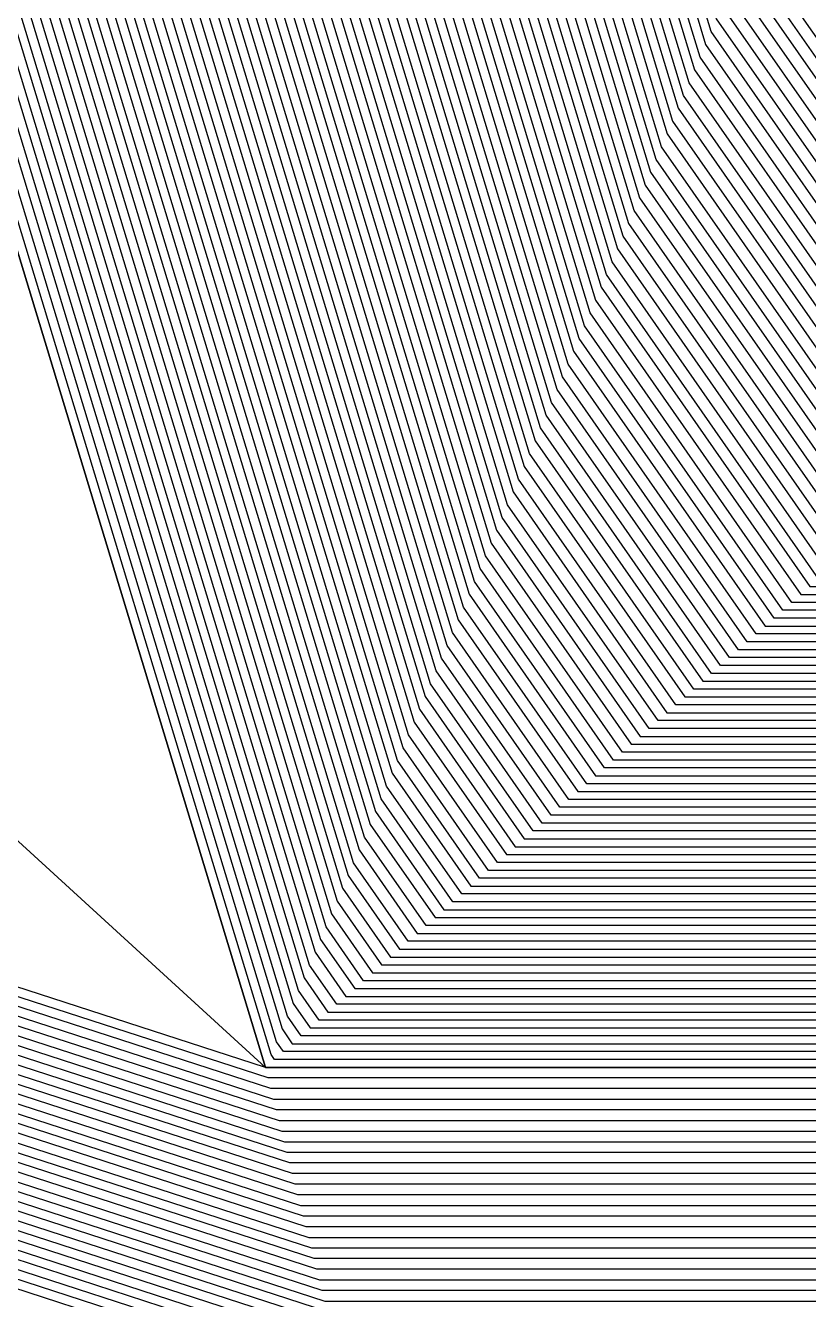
# Model space of a CAD drawing. Extents: x 7084 to 11035, y 13750 to 16729.
# Drawn here: x 8619 to 8662.3, y 14683.9 to 14754.2 of the extents above; entities that cross this region are included whole.
import ezdxf

# ---------------------------------------------------------------- set-up
doc = ezdxf.new("R2010")
doc.units = 0
doc.layers.add('Default', color=7, linetype='Continuous')

msp = doc.modelspace()

# ---------------------------------------------------------------- linework, layer by layer
at = {"layer": 'Default'}
for points in [[(9688.501, 14704.326), (9477.865, 14633.375), (9196.278, 14637.809), (9189.637, 14630.988), (9165.869, 14634.836), (9164.296, 14646.38), (8940.356, 14684.072), (8771.848, 14688.507), (8634.38, 14688.507), (8552.343, 14715.113), (8532.07, 14723.159), (8509.898, 14791.893), (8549.808, 14927.143), (8534.287, 15073.48), (8526.423, 15095.168), (8535.292, 15206.029), (8550.671, 15214.075), (8552.978, 15213.937), (8615.06, 15342.536), (8621.332, 15343.501), (8674.546, 15418.887), (8679.21, 15416.635), (8754.344, 15397.044), (8834.937, 15447.415)], [(8930.703, 14675.449), (8768.742, 14679.711), (8636.617, 14679.711), (8557.768, 14705.284), (8515.774, 14721.95), (8494.463, 14788.013), (8532.822, 14918.008), (8517.905, 15058.658), (8501.614, 15103.583), (8510.139, 15210.136), (8541.996, 15226.802), (8546.774, 15226.517), (8606.444, 15350.118)], [(9685.498, 14686.662), (9482.502, 14618.284), (9211.128, 14622.558), (9197.846, 14608.915), (9150.31, 14616.611), (9147.164, 14639.699), (8931.347, 14676.024), (8768.949, 14680.298), (8636.468, 14680.298), (8557.406, 14705.94), (8516.86, 14722.031), (8495.492, 14788.272), (8533.955, 14918.617), (8518.997, 15059.646), (8503.268, 15103.022), (8511.816, 15209.863), (8542.574, 15225.954), (8547.188, 15225.678), (8607.018, 15349.613)], [(8607.593, 15349.107), (8547.601, 15224.839), (8543.153, 15225.105), (8513.492, 15209.589), (8504.922, 15102.461), (8520.089, 15060.634), (8535.087, 14919.226), (8496.521, 14788.53), (8517.947, 14722.111), (8557.044, 14706.595), (8636.318, 14680.884), (8769.156, 14680.884), (8931.99, 14676.599), (9148.387, 14640.176), (9151.421, 14617.913), (9197.259, 14610.492), (9210.067, 14623.647), (9482.171, 14619.362), (9685.713, 14687.924)], [(9686.142, 14690.447), (9481.508, 14621.518), (9207.946, 14625.826), (9196.087, 14613.645), (9153.644, 14620.516), (9150.835, 14641.13), (8933.277, 14677.749), (8769.57, 14682.057), (8636.02, 14682.057), (8556.321, 14707.905), (8520.12, 14722.273), (8498.579, 14789.048), (8537.352, 14920.444), (8522.274, 15062.61), (8508.23, 15101.339), (8516.846, 15209.041), (8544.309, 15223.408), (8548.428, 15223.162), (8608.741, 15348.096)], [(8610.465, 15346.58), (8549.669, 15220.646), (8546.044, 15220.863), (8521.877, 15208.22), (8513.192, 15099.656), (8525.55, 15065.575), (8540.749, 14922.271), (8501.666, 14789.824), (8523.379, 14722.514), (8555.236, 14709.871), (8635.573, 14683.816), (8770.191, 14683.816), (8935.208, 14679.473), (9154.506, 14642.562), (9156.978, 14624.422), (9194.328, 14618.375), (9204.764, 14629.094)], [(9687, 14695.494), (9480.183, 14625.829), (9203.703, 14630.184), (9193.741, 14619.952), (9158.089, 14625.723), (9155.73, 14643.039), (8935.852, 14680.048), (8770.398, 14684.402), (8635.424, 14684.402), (8554.874, 14710.526), (8524.465, 14722.595), (8502.695, 14790.082), (8541.881, 14922.88), (8526.642, 15066.563), (8514.846, 15099.095), (8523.554, 15207.946), (8546.623, 15220.014), (8550.083, 15219.808), (8611.039, 15346.074)], [(8611.613, 15345.569), (8550.496, 15218.969), (8547.201, 15219.166), (8525.23, 15207.672), (8516.499, 15098.534), (8527.734, 15067.551), (8543.014, 14923.489), (8503.724, 14790.341), (8525.552, 14722.676), (8554.513, 14711.182), (8635.275, 14684.989), (8770.605, 14684.989), (8936.495, 14680.623), (9156.953, 14643.516), (9159.2, 14627.025), (9193.155, 14621.528), (9202.642, 14631.273), (9479.852, 14626.907), (9687.214, 14696.756)], [(9687.643, 14699.279), (9479.19, 14629.063), (9200.521, 14633.452), (9191.982, 14624.681), (9161.423, 14629.629), (9159.401, 14644.471), (8937.782, 14681.773), (8771.02, 14686.161), (8634.976, 14686.161), (8553.789, 14712.492), (8527.724, 14722.837), (8505.782, 14790.858), (8545.278, 14924.707), (8529.919, 15069.527), (8519.807, 15097.412), (8528.584, 15207.125), (8548.358, 15217.469), (8551.323, 15217.292), (8612.762, 15344.558)], [(8613.337, 15344.052), (8551.737, 15216.453), (8548.936, 15216.62), (8530.261, 15206.851), (8521.461, 15096.851), (8531.011, 15070.516), (8546.411, 14925.316), (8506.811, 14791.117), (8528.811, 14722.917), (8553.428, 14713.148), (8634.827, 14686.748), (8771.227, 14686.748), (8938.426, 14682.348), (9160.625, 14644.948), (9162.535, 14630.931), (9191.396, 14626.258), (9199.46, 14634.541), (9478.859, 14630.141), (9687.857, 14700.541)], [(8613.911, 15343.547), (8552.15, 15215.614), (8549.514, 15215.772), (8531.938, 15206.577), (8523.115, 15096.29), (8532.103, 15071.504), (8547.543, 14925.925), (8507.84, 14791.376), (8529.897, 14722.998), (8553.066, 14713.803), (8634.678, 14687.334), (8771.434, 14687.334), (8939.069, 14682.923), (9161.848, 14645.425), (9163.646, 14632.232), (9190.809, 14627.835), (9198.399, 14635.63), (9478.527, 14631.219), (9688.072, 14701.802)], [(8939.713, 14683.498), (8771.641, 14687.92), (8634.529, 14687.92), (8552.704, 14714.458), (8530.984, 14723.079), (8508.869, 14791.634), (8548.675, 14926.534), (8533.195, 15072.492), (8524.769, 15095.729), (8533.615, 15206.303), (8550.093, 15214.923), (8552.564, 15214.776), (8614.485, 15343.041)], [(9688.93, 14706.849), (9477.202, 14635.531), (9194.156, 14639.988), (9188.464, 14634.141), (9168.091, 14637.439), (9166.743, 14647.334), (8941.644, 14685.222), (8772.262, 14689.679), (8634.082, 14689.679), (8551.619, 14716.424), (8534.243, 14723.32), (8511.956, 14792.41), (8552.072, 14928.362), (8536.471, 15075.456), (8529.731, 15094.046), (8538.645, 15205.482), (8551.828, 15212.378), (8553.805, 15212.26), (8616.209, 15341.525)], [(9689.788, 14711.896), (9475.878, 14639.842), (9189.914, 14644.346), (9186.119, 14640.448), (9172.537, 14642.646), (9171.638, 14649.243), (8944.218, 14687.522), (8773.09, 14692.025), (8633.485, 14692.025), (8550.173, 14719.045), (8538.588, 14723.643), (8516.071, 14793.445), (8556.602, 14930.798), (8540.84, 15079.409), (8536.346, 15091.802), (8545.353, 15204.387), (8554.141, 15208.984), (8555.459, 15208.905), (8618.506, 15339.503)], [(8619.081, 15338.998), (8555.873, 15208.067), (8554.719, 15208.136), (8547.03, 15204.113), (8538, 15091.241), (8541.932, 15080.397), (8557.734, 14931.407), (8517.1, 14793.704), (8539.675, 14723.723), (8549.811, 14719.7), (8633.336, 14692.611), (8773.297, 14692.611), (8944.861, 14688.096), (9172.862, 14649.72), (9173.648, 14643.948), (9185.532, 14642.024), (9188.853, 14645.435)], [(8619.655, 15338.492), (8556.286, 15207.228), (8555.298, 15207.287), (8548.707, 15203.839), (8539.654, 15090.68), (8543.024, 15081.385), (8558.866, 14932.016), (8518.129, 14793.962), (8540.761, 14723.804), (8549.449, 14720.356), (8633.187, 14693.198), (8773.504, 14693.198), (8945.505, 14688.671), (9174.086, 14650.197), (9174.76, 14645.25), (9184.946, 14643.601), (9187.792, 14646.524), (9475.215, 14641.998), (9690.217, 14714.42)], [(8620.23, 15337.987), (8556.7, 15206.389), (8555.876, 15206.439), (8550.383, 15203.565), (8541.308, 15090.119), (8544.116, 15082.373), (8559.999, 14932.625), (8519.158, 14794.221), (8541.848, 14723.884), (8549.088, 14721.011), (8633.038, 14693.784), (8773.711, 14693.784), (8946.148, 14689.246), (9175.309, 14650.675), (9175.871, 14646.552), (9184.36, 14645.178)], [(9690.646, 14716.943), (9474.553, 14644.154), (9185.671, 14648.703), (9183.773, 14646.754), (9176.982, 14647.854), (9176.533, 14651.152), (8946.792, 14689.821), (8773.918, 14694.37), (8632.889, 14694.37), (8548.726, 14721.666), (8542.934, 14723.965), (8520.187, 14794.48), (8561.131, 14933.234), (8545.209, 15083.362), (8542.962, 15089.558), (8552.06, 15203.291), (8556.454, 15205.59), (8557.113, 15205.551), (8620.804, 15337.481)], [(8621.378, 15336.976), (8557.527, 15204.712), (8557.033, 15204.742), (8553.737, 15203.018), (8544.616, 15088.997), (8546.301, 15084.35), (8562.264, 14933.843), (8521.216, 14794.738), (8544.02, 14724.046), (8548.364, 14722.322), (8632.739, 14694.957), (8774.125, 14694.957), (8947.436, 14690.396), (9177.757, 14651.629), (9178.094, 14649.155), (9183.187, 14648.331), (9184.61, 14649.792), (9474.222, 14645.232), (9690.86, 14718.205)], [(9178.98, 14652.106), (8948.079, 14690.971), (8774.332, 14695.543), (8632.59, 14695.543), (8548.003, 14722.977), (8545.107, 14724.126), (8522.245, 14794.997), (8563.396, 14934.452), (8547.393, 15085.338), (8546.269, 15088.436), (8555.414, 15202.744), (8557.611, 15203.893), (8557.941, 15203.873), (8621.953, 15336.47)], [(8775.123, 14696.888), (8774.729, 14697.151), (8632.784, 14697.151), (8632.596, 14697.421), (8577.649, 14878.287), (8577.551, 14878.582), (8566.104, 14935.818), (8566.104, 14936.007), (8550.078, 15087.109), (8550.168, 15087.314), (8559.326, 15201.786), (8559.432, 15202.007), (8559.465, 15202.106), (8559.514, 15202.369), (8623.619, 15335.156)], [(8948.874, 14692.498), (8775.501, 14697.06), (8774.713, 14697.586), (8633.277, 14697.586), (8632.899, 14698.127), (8578.15, 14878.344), (8577.953, 14878.935), (8566.547, 14935.966), (8566.547, 14936.343), (8550.578, 15086.904), (8550.759, 15087.314), (8559.884, 15201.376), (8560.097, 15201.819), (8560.163, 15202.016), (8560.261, 15202.541), (8624.136, 15334.852)], [(8624.653, 15334.548), (8561.008, 15202.713), (8560.86, 15201.925), (8560.762, 15201.63), (8560.442, 15200.965), (8551.35, 15087.314), (8551.079, 15086.699), (8566.99, 14936.679), (8566.99, 14936.113), (8578.355, 14879.288), (8578.65, 14878.402), (8633.203, 14698.833), (8633.769, 14698.02), (8774.696, 14698.02), (8775.878, 14697.233), (8948.628, 14692.687), (8949.76, 14692.761), (9179.335, 14654.119)], [(8948.382, 14692.875), (8776.256, 14697.405), (8774.68, 14698.455), (8634.262, 14698.455), (8633.507, 14699.539), (8579.151, 14878.459), (8578.757, 14879.641), (8567.433, 14936.261), (8567.433, 14937.016), (8551.579, 15086.494), (8551.94, 15087.314), (8561, 15200.555), (8561.426, 15201.441), (8561.558, 15201.835), (8561.755, 15202.885), (8625.169, 15334.245)], [(8625.686, 15333.941), (8562.501, 15203.058), (8562.255, 15201.745), (8562.091, 15201.253), (8561.558, 15200.145), (8552.531, 15087.314), (8552.08, 15086.289), (8567.876, 14937.352), (8567.876, 14936.409), (8579.159, 14879.993), (8579.652, 14878.516), (8633.81, 14700.244), (8634.754, 14698.89), (8774.664, 14698.89), (8776.633, 14697.577), (8948.135, 14693.064), (8950.023, 14693.187)], [(8947.889, 14693.253), (8777.011, 14697.75), (8774.647, 14699.325), (8635.246, 14699.325), (8634.114, 14700.95), (8580.152, 14878.574), (8579.561, 14880.346), (8568.319, 14936.556), (8568.319, 14937.689), (8552.581, 15086.083), (8553.122, 15087.314), (8562.116, 15199.734), (8562.756, 15201.064), (8562.953, 15201.655), (8563.248, 15203.23), (8626.203, 15333.638)], [(8947.397, 14693.63), (8777.765, 14698.094), (8774.614, 14700.195), (8636.231, 14700.195), (8634.721, 14702.361), (8581.153, 14878.689), (8580.365, 14881.052), (8569.206, 14936.852), (8569.206, 14938.362), (8553.582, 15085.673), (8554.304, 15087.314), (8563.232, 15198.914), (8564.085, 15200.686), (8564.348, 15201.474), (8564.742, 15203.575), (8627.237, 15333.03)], [(8627.754, 15332.727), (8565.488, 15203.747), (8565.045, 15201.384), (8564.75, 15200.498), (8563.79, 15198.504), (8554.895, 15087.314), (8554.082, 15085.468), (8569.649, 14938.698), (8569.649, 14936.999), (8580.768, 14881.405), (8581.654, 14878.746), (8635.025, 14703.067), (8636.723, 14700.63), (8774.598, 14700.63), (8778.143, 14698.267), (8947.151, 14693.819), (8950.548, 14694.041)], [(8628.271, 15332.423), (8566.235, 15203.919), (8565.743, 15201.294), (8565.414, 15200.309), (8564.348, 15198.093), (8555.485, 15087.314), (8554.583, 15085.263), (8570.092, 14939.035), (8570.092, 14937.147), (8581.17, 14881.758), (8582.154, 14878.804), (8635.328, 14703.773), (8637.216, 14701.065), (8774.582, 14701.065), (8778.52, 14698.439), (8946.905, 14694.008)], [(8946.658, 14694.197), (8778.898, 14698.611), (8774.565, 14701.5), (8637.708, 14701.5), (8635.632, 14704.478), (8582.655, 14878.861), (8581.572, 14882.111), (8570.535, 14937.295), (8570.535, 14939.371), (8555.083, 15085.058), (8556.076, 15087.314), (8564.906, 15197.683), (8566.079, 15200.12), (8566.44, 15201.203), (8566.982, 15204.092), (8628.788, 15332.119)], [(8629.305, 15331.816), (8567.728, 15204.264), (8567.138, 15201.113), (8566.744, 15199.931), (8565.464, 15197.273), (8556.667, 15087.314), (8555.584, 15084.853), (8570.978, 14939.707), (8570.978, 14937.443), (8581.974, 14882.463), (8583.155, 14878.918), (8635.936, 14705.184), (8638.2, 14701.935), (8774.549, 14701.935), (8779.275, 14698.784), (8946.412, 14694.385)], [(8629.822, 15331.512), (8568.475, 15204.436), (8567.835, 15201.023), (8567.408, 15199.743), (8566.022, 15196.862), (8557.258, 15087.314), (8556.084, 15084.647), (8571.421, 14940.044), (8571.421, 14937.59), (8582.376, 14882.816), (8583.656, 14878.976), (8636.239, 14705.89), (8638.693, 14702.37)], [(8630.339, 15331.209), (8569.222, 15204.609), (8568.533, 15200.933), (8568.073, 15199.554), (8566.58, 15196.452), (8557.849, 15087.314), (8556.585, 15084.442), (8571.864, 14940.38), (8571.864, 14937.738), (8582.778, 14883.169), (8584.157, 14879.033), (8636.543, 14706.596), (8639.185, 14702.804), (8774.516, 14702.804), (8780.03, 14699.128), (8945.92, 14694.763), (8951.204, 14695.107), (9171.663, 14658.001), (9177.062, 14661.102), (9181.543, 14660.987), (9185.908, 14659.149), (9188.665, 14659.034)], [(8945.427, 14695.14), (8780.785, 14699.473), (8774.483, 14703.674), (8640.17, 14703.674), (8637.15, 14708.007), (8585.158, 14879.148), (8583.582, 14883.875), (8572.75, 14938.033), (8572.75, 14941.053), (8557.586, 15084.032), (8559.03, 15087.314), (8567.696, 15195.632), (8569.402, 15199.176), (8569.928, 15200.752), (8570.715, 15204.953), (8631.373, 15330.601)], [(8631.89, 15330.298), (8571.462, 15205.126), (8570.625, 15200.662), (8570.067, 15198.988), (8568.254, 15195.221), (8559.621, 15087.314), (8558.087, 15083.827), (8573.194, 14941.39), (8573.194, 14938.181), (8583.984, 14884.228), (8585.658, 14879.206), (8637.454, 14708.713), (8640.662, 14704.109), (8774.467, 14704.109), (8781.163, 14699.645), (8945.181, 14695.329)], [(8944.935, 14695.518), (8781.54, 14699.818), (8774.45, 14704.544), (8641.154, 14704.544), (8637.757, 14709.418), (8586.159, 14879.263), (8584.386, 14884.581), (8573.637, 14938.329), (8573.637, 14941.726), (8558.587, 15083.622), (8560.212, 15087.314), (8568.812, 15194.811), (8570.732, 15198.799), (8571.323, 15200.571), (8572.209, 15205.298), (8632.407, 15329.994)], [(8632.924, 15329.69), (8572.956, 15205.47), (8572.02, 15200.481), (8571.397, 15198.61), (8569.37, 15194.401), (8560.803, 15087.314), (8559.088, 15083.417), (8574.08, 14942.062), (8574.08, 14938.477), (8584.788, 14884.933), (8586.659, 14879.321), (8638.061, 14710.124), (8641.647, 14704.979), (8774.434, 14704.979), (8781.918, 14699.99), (8944.689, 14695.706)], [(8633.441, 15329.387), (8573.702, 15205.643), (8572.718, 15200.391), (8572.061, 15198.422), (8569.928, 15193.99), (8561.394, 15087.314), (8559.588, 15083.211), (8574.523, 14942.399), (8574.523, 14938.624), (8585.191, 14885.286), (8587.16, 14879.378), (8638.364, 14710.83), (8642.139, 14705.414), (8774.417, 14705.414), (8782.295, 14700.162), (8944.443, 14695.895), (8951.992, 14696.388), (9167.478, 14660.118)], [(8634.992, 15328.476), (8575.943, 15206.16), (8574.81, 15200.12), (8574.055, 15197.855), (8571.602, 15192.759), (8563.166, 15087.314), (8561.09, 15082.596), (8575.852, 14943.408), (8575.852, 14939.067), (8586.397, 14886.345), (8588.662, 14879.55), (8639.275, 14712.947), (8643.616, 14706.719), (8774.368, 14706.719), (8783.427, 14700.679), (8943.704, 14696.461)], [(8943.458, 14696.65), (8783.805, 14700.851), (8774.352, 14707.154), (8644.109, 14707.154), (8639.579, 14713.653), (8589.162, 14879.608), (8586.799, 14886.698), (8576.295, 14939.215), (8576.295, 14943.745), (8561.591, 15082.391), (8563.757, 15087.314), (8572.16, 15192.349), (8574.72, 15197.667), (8575.508, 15200.03), (8576.689, 15206.332), (8635.509, 15328.172)], [(8784.56, 14701.196), (8774.319, 14708.023), (8645.093, 14708.023), (8640.186, 14715.064), (8590.163, 14879.723), (8587.603, 14887.403), (8577.182, 14939.51), (8577.182, 14944.418), (8562.592, 15081.98), (8564.939, 15087.314), (8573.276, 15191.529), (8576.049, 15197.289), (8576.903, 15199.849), (8578.183, 15206.677), (8636.543, 15327.565)], [(8637.06, 15327.262), (8578.929, 15206.849), (8577.6, 15199.759), (8576.714, 15197.1), (8573.834, 15191.118), (8565.529, 15087.314), (8563.092, 15081.775), (8577.625, 14944.754), (8577.625, 14939.658), (8588.005, 14887.756), (8590.664, 14879.78), (8640.49, 14715.77), (8645.586, 14708.458), (8774.303, 14708.458), (8784.937, 14701.368), (8942.72, 14697.216)], [(8637.577, 15326.958), (8579.676, 15207.021), (8578.298, 15199.669), (8577.379, 15196.912), (8574.392, 15190.708), (8566.12, 15087.314), (8563.593, 15081.57), (8578.068, 14945.09), (8578.068, 14939.806), (8588.407, 14888.109), (8591.164, 14879.838), (8640.793, 14716.475), (8646.078, 14708.893), (8774.286, 14708.893), (8785.315, 14701.541), (8942.473, 14697.405), (8953.043, 14698.094), (9161.898, 14662.94)], [(8638.094, 15326.654), (8580.423, 15207.194), (8578.995, 15199.579), (8578.043, 15196.723), (8574.95, 15190.298), (8566.711, 15087.314), (8564.093, 15081.365), (8578.511, 14945.427), (8578.511, 14939.954), (8588.809, 14888.462), (8591.665, 14879.895), (8641.097, 14717.181), (8646.57, 14709.328), (8774.27, 14709.328), (8785.692, 14701.713), (8942.227, 14697.594)], [(8941.981, 14697.783), (8786.07, 14701.885), (8774.253, 14709.763), (8647.063, 14709.763), (8641.401, 14717.887), (8592.166, 14879.952), (8589.211, 14888.815), (8578.954, 14940.101), (8578.954, 14945.763), (8564.594, 15081.16), (8567.302, 15087.314), (8575.508, 15189.887), (8578.708, 15196.534), (8579.693, 15199.488), (8581.17, 15207.366), (8638.611, 15326.351)], [(8941.735, 14697.971), (8786.447, 14702.058), (8774.237, 14710.198), (8647.555, 14710.198), (8641.704, 14718.592), (8592.666, 14880.01), (8589.613, 14889.168), (8579.397, 14940.249), (8579.397, 14946.1), (8565.094, 15080.955), (8567.893, 15087.314), (8576.066, 15189.477), (8579.373, 15196.345), (8580.39, 15199.398), (8581.916, 15207.538), (8639.128, 15326.047)], [(8641.195, 15324.833), (8584.903, 15208.228), (8583.18, 15199.037), (8582.031, 15195.59), (8578.298, 15187.836), (8570.256, 15087.314), (8567.097, 15080.134), (8581.17, 14947.445), (8581.17, 14940.84), (8591.222, 14890.579), (8594.668, 14880.24), (8642.919, 14721.415), (8649.524, 14711.938), (8774.171, 14711.938), (8787.957, 14702.747), (8940.75, 14698.726)], [(8940.504, 14698.915), (8788.335, 14702.919), (8774.155, 14712.372), (8650.017, 14712.372), (8643.222, 14722.121), (8595.169, 14880.297), (8591.624, 14890.932), (8581.613, 14940.987), (8581.613, 14947.782), (8567.597, 15079.929), (8570.847, 15087.314), (8578.856, 15187.426), (8582.696, 15195.402), (8583.878, 15198.947), (8585.65, 15208.4), (8641.712, 15324.529)], [(8651.001, 14713.242), (8643.83, 14723.532), (8596.17, 14880.412), (8592.428, 14891.638), (8582.499, 14941.283), (8582.499, 14948.455), (8568.598, 15079.519), (8572.028, 15087.314), (8579.972, 15186.605), (8584.025, 15195.024), (8585.273, 15198.766), (8587.144, 15208.744), (8642.746, 15323.922)], [(8939.519, 14699.67), (8789.844, 14703.609), (8774.089, 14714.112), (8651.986, 14714.112), (8644.437, 14724.944), (8597.171, 14880.527), (8593.232, 14892.343), (8583.385, 14941.578), (8583.385, 14949.128), (8569.599, 15079.108), (8573.21, 15087.314), (8581.088, 15185.785), (8585.355, 15194.647), (8586.668, 15198.586), (8588.637, 15209.089), (8643.78, 15323.315)], [(8644.297, 15323.011), (8589.384, 15209.261), (8587.365, 15198.495), (8586.019, 15194.458), (8581.646, 15185.374), (8573.801, 15087.314), (8570.1, 15078.903), (8583.828, 14949.464), (8583.828, 14941.726), (8593.634, 14892.696), (8597.672, 14880.584), (8644.74, 14725.65), (8652.479, 14714.547), (8774.073, 14714.547), (8790.222, 14703.781), (8939.273, 14699.859), (8954.749, 14700.868), (9152.83, 14667.528)], [(8644.814, 15322.707), (8590.13, 15209.434), (8588.063, 15198.405), (8586.684, 15194.269), (8582.204, 15184.964), (8574.392, 15087.314), (8570.601, 15078.698), (8584.271, 14949.801), (8584.271, 14941.874), (8594.036, 14893.049), (8598.172, 14880.642), (8645.044, 14726.355), (8652.971, 14714.982), (8774.056, 14714.982), (8790.599, 14703.953), (8939.027, 14700.047), (8954.881, 14701.081)], [(8938.781, 14700.236), (8790.977, 14704.126), (8774.04, 14715.417), (8653.463, 14715.417), (8645.348, 14727.061), (8598.673, 14880.699), (8594.439, 14893.402), (8584.715, 14942.021), (8584.715, 14950.137), (8571.101, 15078.493), (8574.983, 15087.314), (8582.762, 15184.554), (8587.349, 15194.081), (8588.76, 15198.315), (8590.877, 15209.606), (8645.331, 15322.404)], [(8938.535, 14700.425), (8791.354, 14704.298), (8774.024, 14715.852), (8653.956, 14715.852), (8645.651, 14727.767), (8599.173, 14880.757), (8594.841, 14893.755), (8585.158, 14942.169), (8585.158, 14950.473), (8571.602, 15078.288), (8575.573, 15087.314), (8583.32, 15184.143), (8588.013, 15193.892), (8589.458, 15198.225), (8591.624, 15209.778), (8645.848, 15322.1)], [(8646.365, 15321.796), (8592.371, 15209.951), (8590.155, 15198.134), (8588.678, 15193.703), (8583.878, 15183.733), (8576.164, 15087.314), (8572.102, 15078.083), (8585.601, 14950.81), (8585.601, 14942.317), (8595.243, 14894.108), (8599.674, 14880.814), (8645.955, 14728.472), (8654.448, 14716.287), (8774.007, 14716.287), (8791.732, 14704.47), (8938.288, 14700.614), (8955.275, 14701.721), (9150.04, 14668.939)], [(8647.399, 15321.189), (8593.864, 15210.295), (8591.55, 15197.954), (8590.007, 15193.326), (8584.994, 15182.912), (8577.346, 15087.314), (8573.103, 15077.672), (8586.487, 14951.483), (8586.487, 14942.612), (8596.047, 14894.813), (8600.675, 14880.929), (8646.562, 14729.884), (8655.433, 14717.156), (8773.974, 14717.156), (8792.487, 14704.815)], [(8792.864, 14704.987), (8773.958, 14717.591), (8655.925, 14717.591), (8646.866, 14730.589), (8601.176, 14880.986), (8596.449, 14895.166), (8586.93, 14942.76), (8586.93, 14951.819), (8573.604, 15077.467), (8577.937, 15087.314), (8585.552, 15182.502), (8590.672, 15193.137), (8592.248, 15197.864), (8594.611, 15210.468), (8647.916, 15320.886)], [(8648.433, 15320.582), (8595.358, 15210.64), (8592.945, 15197.773), (8591.337, 15192.948), (8586.11, 15182.092), (8578.527, 15087.314), (8574.104, 15077.262), (8587.373, 14952.156), (8587.373, 14942.908), (8596.851, 14895.519), (8601.676, 14881.044), (8647.169, 14731.295), (8656.417, 14718.026), (8773.942, 14718.026), (8793.242, 14705.16), (8937.304, 14701.368), (8955.8, 14702.575)], [(8793.619, 14705.332), (8773.925, 14718.461), (8656.91, 14718.461), (8647.473, 14732.001), (8602.177, 14881.101), (8597.253, 14895.872), (8587.816, 14943.055), (8587.816, 14952.492), (8574.605, 15077.057), (8579.118, 15087.314), (8586.668, 15181.682), (8592.001, 15192.759), (8593.643, 15197.683), (8596.104, 15210.812), (8648.95, 15320.278)], [(8793.997, 14705.504), (8773.909, 14718.896), (8657.402, 14718.896), (8647.777, 14732.707), (8602.677, 14881.159), (8597.655, 14896.225), (8588.26, 14943.203), (8588.26, 14952.829), (8575.106, 15076.852), (8579.709, 15087.314), (8587.226, 15181.271), (8592.666, 15192.571), (8594.34, 15197.593), (8596.851, 15210.985), (8649.467, 15319.975)], [(8794.374, 14705.676), (8773.892, 14719.331), (8657.894, 14719.331), (8648.08, 14733.412), (8603.178, 14881.216), (8598.057, 14896.577), (8588.703, 14943.351), (8588.703, 14953.165), (8575.606, 15076.647), (8580.3, 15087.314), (8587.784, 15180.861), (8593.331, 15192.382), (8595.038, 15197.502), (8597.598, 15211.157), (8649.984, 15319.671)], [(9198.389, 14676.111), (9181.863, 14683.069), (9164.901, 14683.504), (9144.46, 14671.762), (8956.325, 14703.428), (8936.319, 14702.123), (8794.752, 14705.849), (8773.876, 14719.766), (8658.387, 14719.766), (8648.384, 14734.118), (8603.678, 14881.274), (8598.459, 14896.93), (8589.146, 14943.498), (8589.146, 14953.501), (8576.107, 15076.442), (8580.891, 15087.314), (8588.342, 15180.451), (8593.995, 15192.193), (8595.735, 15197.412), (8598.345, 15211.329), (8650.501, 15319.368)], [(8795.129, 14706.021), (8773.859, 14720.201), (8658.879, 14720.201), (8648.687, 14734.824), (8604.179, 14881.331), (8598.861, 14897.283), (8589.589, 14943.646), (8589.589, 14953.838), (8576.607, 15076.236), (8581.482, 15087.314), (8588.9, 15180.04), (8594.66, 15192.005), (8596.433, 15197.322), (8599.091, 15211.502), (8651.018, 15319.064)], [(9199.029, 14676.981), (9181.879, 14684.202), (9164.278, 14684.653), (9143.065, 14672.467), (8956.587, 14703.855), (8935.827, 14702.501), (8795.507, 14706.193), (8773.843, 14720.636), (8659.371, 14720.636), (8648.991, 14735.529), (8604.679, 14881.388), (8599.264, 14897.636), (8590.032, 14943.794), (8590.032, 14954.174), (8577.108, 15076.031), (8582.072, 15087.314), (8589.458, 15179.63), (8595.325, 15191.816), (8597.13, 15197.232), (8599.838, 15211.674), (8651.535, 15318.76)], [(8796.261, 14706.538), (8773.81, 14721.506), (8660.356, 14721.506), (8649.598, 14736.941), (8605.681, 14881.503), (8600.068, 14898.342), (8590.918, 14944.089), (8590.918, 14954.847), (8578.109, 15075.621), (8583.254, 15087.314), (8590.574, 15178.81), (8596.654, 15191.438), (8598.525, 15197.051), (8601.331, 15212.019), (8652.569, 15318.153)], [(8796.639, 14706.71), (8773.794, 14721.941), (8660.848, 14721.941), (8649.902, 14737.646), (8606.181, 14881.561), (8600.47, 14898.695), (8591.361, 14944.237), (8591.361, 14955.184), (8578.609, 15075.416), (8583.845, 15087.314), (8591.132, 15178.399), (8597.319, 15191.25), (8599.223, 15196.961), (8602.078, 15212.191), (8653.086, 15317.849)], [(8797.016, 14706.883), (8773.777, 14722.375), (8661.341, 14722.375), (8650.205, 14738.352), (8606.682, 14881.618), (8600.872, 14899.047), (8591.804, 14944.385), (8591.804, 14955.52), (8579.11, 15075.211), (8584.436, 15087.314), (8591.69, 15177.989), (8597.983, 15191.061), (8599.92, 15196.871), (8602.825, 15212.363), (8653.603, 15317.546)], [(8654.12, 15317.242), (8603.572, 15212.536), (8600.618, 15196.78), (8598.648, 15190.872), (8592.248, 15177.579), (8585.026, 15087.314), (8579.611, 15075.006), (8592.248, 14955.856), (8592.248, 14944.532), (8601.274, 14899.4), (8607.182, 14881.676), (8650.509, 14739.058), (8661.833, 14722.81), (8773.761, 14722.81), (8797.394, 14707.055), (8934.596, 14703.445)], [(8798.149, 14707.4), (8773.728, 14723.68), (8662.818, 14723.68), (8651.116, 14740.469), (8608.183, 14881.791), (8602.078, 14900.106), (8593.134, 14944.828), (8593.134, 14956.529), (8580.612, 15074.595), (8586.208, 15087.314), (8593.364, 15176.758), (8599.977, 15190.495), (8602.013, 15196.6), (8605.065, 15212.88), (8655.154, 15316.635)], [(8798.526, 14707.572), (8773.712, 14724.115), (8663.31, 14724.115), (8651.42, 14741.175), (8608.684, 14881.848), (8602.48, 14900.459), (8593.577, 14944.976), (8593.577, 14956.866), (8581.112, 15074.39), (8586.799, 15087.314), (8593.922, 15176.348), (8600.642, 15190.306), (8602.71, 15196.51), (8605.812, 15213.053), (8655.671, 15316.331)], [(8656.188, 15316.028), (8606.559, 15213.225), (8603.408, 15196.419), (8601.307, 15190.117), (8594.48, 15175.937), (8587.39, 15087.314), (8581.613, 15074.185), (8594.02, 14957.202), (8594.02, 14945.123), (8602.882, 14900.812), (8609.184, 14881.905), (8651.724, 14741.881), (8663.803, 14724.55), (8773.695, 14724.55), (8798.904, 14707.744)], [(8799.281, 14707.917), (8773.679, 14724.985), (8664.295, 14724.985), (8652.027, 14742.586), (8609.685, 14881.963), (8603.284, 14901.165), (8594.463, 14945.271), (8594.463, 14957.539), (8582.113, 15073.98), (8587.981, 15087.314), (8595.038, 15175.527), (8601.972, 15189.928), (8604.105, 15196.329), (8607.305, 15213.397), (8656.705, 15315.724)], [(8657.222, 15315.421), (8608.052, 15213.57), (8604.803, 15196.239), (8602.636, 15189.74), (8595.596, 15175.117), (8588.571, 15087.314), (8582.614, 15073.775), (8594.906, 14957.875), (8594.906, 14945.419), (8603.687, 14901.517), (8610.186, 14882.02), (8652.331, 14743.292), (8664.787, 14725.42), (8773.663, 14725.42), (8799.659, 14708.089), (8933.119, 14704.577), (8958.032, 14706.202), (9135.393, 14676.349)], [(8800.036, 14708.261), (8773.646, 14725.855), (8665.28, 14725.855), (8652.634, 14743.998), (8610.686, 14882.078), (8604.089, 14901.87), (8595.349, 14945.566), (8595.349, 14958.212), (8583.115, 15073.569), (8589.162, 15087.314), (8596.154, 15174.707), (8603.301, 15189.551), (8605.5, 15196.148), (8608.799, 15213.742), (8657.738, 15315.117)], [(8658.255, 15314.813), (8609.546, 15213.914), (8606.198, 15196.058), (8603.966, 15189.362), (8596.712, 15174.296), (8589.753, 15087.314), (8583.615, 15073.364), (8595.792, 14958.548), (8595.792, 14945.714), (8604.491, 14902.223), (8611.187, 14882.135), (8652.938, 14744.704), (8665.772, 14726.29), (8773.63, 14726.29), (8800.414, 14708.434)], [(8658.772, 15314.51), (8610.292, 15214.086), (8606.895, 15195.968), (8604.63, 15189.174), (8597.27, 15173.886), (8590.344, 15087.314), (8584.116, 15073.159), (8596.236, 14958.884), (8596.236, 14945.862), (8604.893, 14902.576), (8611.687, 14882.193), (8653.242, 14745.409), (8666.264, 14726.725), (8773.613, 14726.725), (8800.791, 14708.606), (8932.38, 14705.143), (8958.426, 14706.842), (9133.3, 14677.407), (9159.912, 14692.695), (9181.994, 14692.129), (9203.51, 14683.069)], [(8801.546, 14708.951), (8773.58, 14727.594), (8667.249, 14727.594), (8653.849, 14746.821), (8612.688, 14882.307), (8605.697, 14903.282), (8597.122, 14946.157), (8597.122, 14959.557), (8585.117, 15072.749), (8591.525, 15087.314), (8598.386, 15173.065), (8605.96, 15188.796), (8608.29, 15195.787), (8611.786, 15214.431), (8659.806, 15313.902)], [(8801.923, 14709.123), (8773.564, 14728.029), (8667.741, 14728.029), (8654.153, 14747.526), (8613.189, 14882.365), (8606.099, 14903.635), (8597.565, 14946.305), (8597.565, 14959.894), (8585.617, 15072.544), (8592.116, 15087.314), (8598.944, 15172.655), (8606.624, 15188.607), (8608.988, 15195.697), (8612.532, 15214.603), (8660.323, 15313.599)], [(8661.357, 15312.992), (8614.026, 15214.948), (8610.383, 15195.517), (8607.954, 15188.23), (8600.06, 15171.835), (8593.298, 15087.314), (8586.618, 15072.133), (8598.451, 14960.567), (8598.451, 14946.6), (8606.903, 14904.34), (8614.19, 14882.48), (8654.76, 14748.938), (8668.726, 14728.899), (8773.531, 14728.899), (8802.678, 14709.468), (8931.149, 14706.087), (8959.082, 14707.909), (9129.813, 14679.172), (9158.353, 14695.567), (9182.035, 14694.96), (9205.11, 14685.244), (9219.683, 14684.637)], [(8803.811, 14709.985), (8773.482, 14730.204), (8670.203, 14730.204), (8655.671, 14751.055), (8615.692, 14882.652), (8608.109, 14905.399), (8599.781, 14947.043), (8599.781, 14961.576), (8588.12, 15071.518), (8595.07, 15087.314), (8601.734, 15170.604), (8609.948, 15187.664), (8612.475, 15195.246), (8616.266, 15215.465), (8662.908, 15312.081)], [(8663.425, 15311.777), (8617.013, 15215.637), (8613.173, 15195.156), (8610.612, 15187.475), (8602.292, 15170.193), (8595.661, 15087.314), (8588.621, 15071.313), (8600.224, 14961.912), (8600.224, 14947.191), (8608.512, 14905.752), (8616.192, 14882.71), (8655.974, 14751.761), (8670.696, 14730.639), (8773.466, 14730.639), (8804.188, 14710.157), (8930.165, 14706.842), (8959.607, 14708.762)], [(8804.566, 14710.329), (8773.449, 14731.074), (8671.188, 14731.074), (8656.278, 14752.466), (8616.693, 14882.767), (8608.914, 14906.104), (8600.667, 14947.339), (8600.667, 14962.249), (8589.121, 15071.108), (8596.252, 15087.314), (8602.85, 15169.783), (8611.277, 15187.286), (8613.87, 15195.065), (8617.76, 15215.81), (8663.942, 15311.474)], [(8664.459, 15311.17), (8618.506, 15215.982), (8614.567, 15194.975), (8611.942, 15187.097), (8603.408, 15169.373), (8596.843, 15087.314), (8589.622, 15070.903), (8601.11, 14962.585), (8601.11, 14947.487), (8609.316, 14906.457), (8617.193, 14882.824), (8656.581, 14753.172), (8671.68, 14731.509), (8773.433, 14731.509), (8804.943, 14710.502)], [(9463.922, 14692.998), (9430.689, 14684.358), (9223.302, 14687.624), (9207.35, 14688.288), (9182.092, 14698.923), (9156.17, 14699.588), (9124.931, 14681.642), (8960.001, 14709.402), (8929.426, 14707.408), (8805.321, 14710.674), (8773.416, 14731.943), (8672.173, 14731.943), (8656.885, 14753.878), (8617.694, 14882.882), (8609.718, 14906.81), (8601.553, 14947.634), (8601.553, 14962.922), (8590.122, 15070.697), (8597.434, 15087.314), (8603.966, 15168.963), (8612.606, 15186.909), (8615.265, 15194.885), (8619.253, 15216.154), (8664.976, 15310.866)], [(8805.698, 14710.846), (8773.4, 14732.378), (8672.665, 14732.378), (8657.189, 14754.583), (8618.194, 14882.939), (8610.12, 14907.163), (8601.996, 14947.782), (8601.996, 14963.258), (8590.623, 15070.492), (8598.025, 15087.314), (8604.524, 15168.552), (8613.271, 15186.72), (8615.962, 15194.795), (8620, 15216.327), (8665.493, 15310.563)], [(8806.076, 14711.018), (8773.384, 14732.813), (8673.157, 14732.813), (8657.492, 14755.289), (8618.695, 14882.997), (8610.522, 14907.516), (8602.439, 14947.93), (8602.439, 14963.595), (8591.123, 15070.287), (8598.615, 15087.314), (8605.082, 15168.142), (8613.936, 15186.531), (8616.66, 15194.704), (8620.746, 15216.499), (8666.01, 15310.259)], [(8667.561, 15309.348), (8622.987, 15217.016), (8618.752, 15194.433), (8615.93, 15185.965), (8606.756, 15166.911), (8600.388, 15087.314), (8592.625, 15069.672), (8603.769, 14964.604), (8603.769, 14948.373), (8611.728, 14908.574), (8620.197, 14883.169), (8658.403, 14757.406), (8674.634, 14734.118), (8773.334, 14734.118), (8807.208, 14711.535)], [(8668.078, 15309.045), (8623.733, 15217.188), (8619.45, 15194.343), (8616.594, 15185.776), (8607.314, 15166.501), (8600.979, 15087.314), (8593.126, 15069.467), (8604.212, 14964.94), (8604.212, 14948.52), (8612.13, 14908.927), (8620.697, 14883.227), (8658.707, 14758.112), (8675.127, 14734.553), (8773.318, 14734.553), (8807.586, 14711.708), (8927.949, 14708.54), (8960.789, 14710.682)], [(8668.595, 15308.741), (8624.48, 15217.361), (8620.147, 15194.253), (8617.259, 15185.588), (8607.872, 15166.09), (8601.569, 15087.314), (8593.626, 15069.261), (8604.655, 14965.277), (8604.655, 14948.668), (8612.532, 14909.28), (8621.198, 14883.284), (8659.01, 14758.818), (8675.619, 14734.988), (8773.301, 14734.988), (8807.963, 14711.88), (8927.703, 14708.729), (8960.92, 14710.895), (9120.048, 14684.112)], [(9685.927, 14689.185), (9481.839, 14620.44), (9209.006, 14624.737), (9196.673, 14612.068), (9152.532, 14619.215), (9149.611, 14640.653), (8932.634, 14677.174), (8769.363, 14681.471), (8636.169, 14681.471), (8556.683, 14707.25), (8519.033, 14722.192), (8497.55, 14788.789), (8536.219, 14919.835), (8521.181, 15061.622), (8506.576, 15101.9), (8515.169, 15209.315), (8543.731, 15224.257)], [(8613.279, 15214.776), (8609.685, 15195.607), (8607.289, 15188.419), (8599.502, 15172.245), (8592.707, 15087.314), (8586.118, 15072.339), (8598.008, 14960.23), (8598.008, 14946.453), (8606.501, 14903.987), (8613.689, 14882.422), (8654.456, 14748.232), (8668.234, 14728.464), (8773.548, 14728.464), (8802.301, 14709.295)], [(8611.039, 15214.259), (8607.593, 15195.878), (8605.295, 15188.985), (8597.828, 15173.476), (8590.935, 15087.314), (8584.616, 15072.954), (8596.679, 14959.221), (8596.679, 14946.009), (8605.295, 14902.929), (8612.188, 14882.25), (8653.545, 14746.115), (8666.757, 14727.159), (8773.597, 14727.159), (8801.169, 14708.778)], [(8604.318, 15212.708), (8601.315, 15196.69), (8599.313, 15190.683), (8592.806, 15177.168), (8585.617, 15087.314), (8580.111, 15074.8), (8592.691, 14956.193), (8592.691, 14944.68), (8601.676, 14899.753), (8607.683, 14881.733), (8650.813, 14739.764), (8662.326, 14723.245), (8773.745, 14723.245), (8797.771, 14707.227)], [(9689.144, 14708.111), (9476.871, 14636.608), (9193.096, 14641.077), (9187.878, 14635.718), (9169.203, 14638.741), (9167.967, 14647.811), (8942.287, 14685.797), (8772.469, 14690.266), (8633.932, 14690.266), (8551.258, 14717.079), (8535.329, 14723.401), (8512.985, 14792.669), (8553.205, 14928.971), (8537.564, 15076.445), (8531.384, 15093.485), (8540.322, 15205.208), (8552.406, 15211.53), (8554.218, 15211.421)], [(8600.585, 15211.846), (8597.828, 15197.141), (8595.989, 15191.627), (8590.016, 15179.22), (8582.663, 15087.314), (8577.608, 15075.826), (8590.475, 14954.511), (8590.475, 14943.942), (8599.666, 14897.989), (8605.18, 14881.446), (8649.295, 14736.235), (8659.864, 14721.071), (8773.827, 14721.071), (8795.884, 14706.366)], [(9689.359, 14709.373), (9476.54, 14637.686), (9192.035, 14642.167), (9187.291, 14637.294), (9170.314, 14640.043), (9169.191, 14648.288), (8942.931, 14686.372), (8772.676, 14690.852), (8633.783, 14690.852), (8550.896, 14717.735), (8536.416, 14723.481), (8514.014, 14792.928), (8554.337, 14929.58), (8538.656, 15077.433), (8533.038, 15092.924), (8541.999, 15204.934), (8552.984, 15210.681), (8554.632, 15210.583)], [(9689.573, 14710.634), (9476.209, 14638.764), (9190.974, 14643.256), (9186.705, 14638.871), (9171.426, 14641.345), (9170.414, 14648.766), (8943.574, 14686.947), (8772.883, 14691.439), (8633.634, 14691.439), (8550.534, 14718.39), (8537.502, 14723.562), (8515.042, 14793.186), (8555.469, 14930.189), (8539.748, 15078.421), (8534.692, 15092.363), (8543.676, 15204.66), (8553.563, 15209.833), (8555.046, 15209.744)], [(8569.969, 15204.781), (8569.23, 15200.842), (8568.738, 15199.365), (8567.138, 15196.042), (8558.44, 15087.314), (8557.086, 15084.237), (8572.307, 14940.717), (8572.307, 14937.886), (8583.18, 14883.522), (8584.657, 14879.091), (8636.846, 14707.301), (8639.677, 14703.239), (8774.5, 14703.239), (8780.408, 14699.301), (8945.674, 14694.952)], [(8563.995, 15203.402), (8563.65, 15201.564), (8563.42, 15200.875), (8562.674, 15199.324), (8553.713, 15087.314), (8553.081, 15085.878), (8568.762, 14938.025), (8568.762, 14936.704), (8579.963, 14880.699), (8580.653, 14878.631), (8634.417, 14701.656), (8635.739, 14699.76), (8774.631, 14699.76), (8777.388, 14697.922), (8947.643, 14693.442)], [(9676.938, 14735.529), (9478.151, 14668.57), (9470.356, 14662.21), (9460.099, 14659.543), (9194.352, 14663.728), (9189.429, 14663.933), (9181.633, 14667.216), (9173.632, 14667.421), (9163.99, 14661.882), (8952.649, 14697.454), (8943.212, 14696.839), (8784.182, 14701.024), (8774.335, 14707.588), (8644.601, 14707.588), (8639.883, 14714.358), (8589.663, 14879.665), (8587.201, 14887.05), (8576.739, 14939.363), (8576.739, 14944.081), (8562.091, 15082.186), (8564.348, 15087.314), (8572.718, 15191.939), (8575.385, 15197.478)], [(9672.86, 14739.321), (9479.53, 14674.199), (9469.552, 14666.059), (9456.422, 14662.645), (9197.971, 14666.715), (9191.669, 14666.978), (9181.69, 14671.179), (9171.449, 14671.442), (9159.108, 14664.352), (8953.568, 14698.948), (8941.489, 14698.16), (8786.825, 14702.23), (8774.221, 14710.633), (8648.047, 14710.633), (8642.008, 14719.298), (8593.167, 14880.067), (8590.016, 14889.52), (8579.84, 14940.397), (8579.84, 14946.436), (8565.595, 15080.75), (8568.483, 15087.314), (8576.624, 15189.067), (8580.037, 15196.157)], [(8583.361, 15195.213), (8579.414, 15187.015), (8571.438, 15087.314), (8568.098, 15079.724), (8582.056, 14948.118), (8582.056, 14941.135), (8592.026, 14891.285), (8595.669, 14880.355), (8643.526, 14722.827), (8650.509, 14712.807), (8774.138, 14712.807), (8788.712, 14703.092), (8940.258, 14699.104), (8954.224, 14700.015), (9155.62, 14666.116), (9169.89, 14674.314), (9181.731, 14674.01), (9193.269, 14669.152), (9200.556, 14668.849), (9453.796, 14664.861), (9468.977, 14668.808), (9480.515, 14678.22), (9669.947, 14742.028)], [(9642.564, 14767.483), (9489.771, 14716.016), (9463.578, 14694.648), (9429.113, 14685.687), (9224.853, 14688.904), (9208.31, 14689.593), (9182.117, 14700.622), (9155.235, 14701.311), (9122.838, 14682.7), (8960.395, 14710.042), (8928.688, 14707.974), (8806.453, 14711.191), (8773.367, 14733.248), (8673.65, 14733.248), (8657.796, 14755.995), (8619.196, 14883.054), (8610.924, 14907.869), (8602.882, 14948.077), (8602.882, 14963.931), (8591.624, 15070.082), (8599.206, 15087.314), (8605.64, 15167.732), (8614.6, 15186.342)], [(8615.265, 15186.154), (8606.198, 15167.321), (8599.797, 15087.314), (8592.125, 15069.877), (8603.325, 14964.267), (8603.325, 14948.225), (8611.326, 14908.222), (8619.696, 14883.112), (8658.1, 14756.7), (8674.142, 14733.683), (8773.351, 14733.683), (8806.831, 14711.363), (8928.441, 14708.163), (8960.526, 14710.255), (9122.141, 14683.053), (9154.923, 14701.885), (9182.125, 14701.188), (9208.63, 14690.028), (9225.37, 14689.33), (9428.588, 14686.13), (9463.463, 14695.198), (9489.968, 14716.82), (9641.981, 14768.025)], [(9684.855, 14682.877), (9483.496, 14615.051), (9214.31, 14619.29), (9199.605, 14604.185), (9146.975, 14612.706), (9143.493, 14638.267), (8929.416, 14674.3), (8768.328, 14678.539), (8636.915, 14678.539), (8558.491, 14703.974), (8513.601, 14721.789), (8492.405, 14787.496), (8530.558, 14916.79), (8515.721, 15056.681), (8498.307, 15104.705)], [(9691.289, 14720.728), (9473.559, 14647.387), (9182.489, 14651.971), (9182.014, 14651.484), (9180.316, 14651.759), (9180.204, 14652.583), (8948.723, 14691.546), (8774.539, 14696.129), (8632.441, 14696.129), (8547.641, 14723.632), (8546.193, 14724.207), (8523.274, 14795.256), (8564.528, 14935.061), (8548.485, 15086.326), (8547.923, 15087.875)], [(8632.292, 14696.716), (8577.149, 14878.229), (8632.292, 14696.716), (8524.303, 14795.514), (8577.149, 14878.229), (8565.661, 14935.67), (8524.303, 14795.514), (8632.292, 14696.716), (8547.28, 14724.287), (8524.303, 14795.514), (8577.149, 14878.229), (8565.661, 14935.67), (8549.577, 15087.314)], [(9672.277, 14739.862), (9479.727, 14675.003), (9469.437, 14666.608), (9455.897, 14663.088), (9198.488, 14667.142), (9191.989, 14667.413), (9181.699, 14671.745), (9171.138, 14672.016), (9158.41, 14664.705), (8953.699, 14699.161), (8941.243, 14698.349), (8787.202, 14702.402), (8774.204, 14711.068), (8648.54, 14711.068), (8642.311, 14720.004), (8593.667, 14880.125), (8590.418, 14889.873), (8580.283, 14940.544), (8580.283, 14946.773), (8566.096, 15080.544), (8569.074, 15087.314)], [(9671.695, 14740.404), (9479.924, 14675.807), (9469.322, 14667.158), (9455.372, 14663.531), (9199.005, 14667.569), (9192.309, 14667.848), (9181.707, 14672.312), (9170.826, 14672.591), (9157.713, 14665.058), (8953.83, 14699.374), (8940.996, 14698.537), (8787.58, 14702.575), (8774.188, 14711.503), (8649.032, 14711.503), (8642.615, 14720.71), (8594.168, 14880.182), (8590.82, 14890.226), (8580.727, 14940.692), (8580.727, 14947.109), (8566.596, 15080.339), (8569.665, 15087.314)], [(9668.782, 14743.112), (9480.909, 14679.828), (9468.747, 14669.907), (9452.746, 14665.747), (9201.59, 14669.702), (9193.909, 14670.022), (9181.748, 14675.143), (9169.267, 14675.463), (9154.225, 14666.822), (8954.487, 14700.441), (8939.765, 14699.481), (8789.467, 14703.436), (8774.106, 14713.677), (8651.494, 14713.677), (8644.133, 14724.238), (8596.671, 14880.469), (8592.83, 14891.99), (8582.942, 14941.431), (8582.942, 14948.791), (8569.099, 15079.314)], [(9647.225, 14763.15), (9488.195, 14709.582), (9464.497, 14690.25), (9433.315, 14682.142), (9220.717, 14685.49), (9205.75, 14686.114), (9182.051, 14696.092), (9157.729, 14696.716), (9128.418, 14679.877), (8959.345, 14708.335), (8930.657, 14706.464), (8803.433, 14709.812), (8773.498, 14729.769), (8669.711, 14729.769), (8655.367, 14750.349), (8615.191, 14882.595), (8607.707, 14905.046), (8599.337, 14946.896), (8599.337, 14961.24), (8587.62, 15071.723)], [(8598.894, 14946.748), (8607.305, 14904.693), (8614.691, 14882.537), (8655.063, 14749.643), (8669.218, 14729.334), (8773.515, 14729.334), (8803.056, 14709.64), (8930.903, 14706.276), (8959.213, 14708.122), (9129.115, 14679.524), (9158.041, 14696.141), (9182.043, 14695.526), (9205.43, 14685.679), (9220.2, 14685.063), (9433.84, 14681.699), (9464.612, 14689.7), (9487.998, 14708.778), (9647.807, 14762.609)], [(9678.686, 14733.905), (9477.561, 14666.157), (9470.7, 14660.561), (9461.674, 14658.214), (9192.801, 14662.448), (9188.468, 14662.629), (9181.608, 14665.517), (9174.568, 14665.698), (9166.083, 14660.823), (8952.255, 14696.814), (8943.95, 14696.273), (8783.05, 14700.507), (8774.385, 14706.284), (8643.124, 14706.284), (8638.972, 14712.241), (8588.161, 14879.493), (8585.995, 14885.992), (8575.409, 14938.92), (8575.409, 14943.072)], [(9664.703, 14746.903), (9482.287, 14685.457), (9467.943, 14673.756), (9449.07, 14668.849), (9205.208, 14672.689), (9196.149, 14673.066), (9181.805, 14679.106), (9167.084, 14679.483), (9149.343, 14669.292), (8955.406, 14701.935), (8938.042, 14700.802), (8792.109, 14704.643), (8773.991, 14716.722), (8654.94, 14716.722), (8646.258, 14729.178), (8600.174, 14880.871), (8595.645, 14894.46), (8586.044, 14942.465)], [(9679.269, 14733.363), (9477.364, 14665.353), (9470.815, 14660.011), (9462.199, 14657.771), (9192.284, 14662.021), (9188.148, 14662.194), (9181.6, 14664.951), (9174.88, 14665.123), (9166.78, 14660.47), (8952.123, 14696.601), (8944.197, 14696.084), (8782.673, 14700.334), (8774.401, 14705.849), (8642.631, 14705.849), (8638.668, 14711.535), (8587.66, 14879.435), (8585.593, 14885.639), (8574.966, 14938.772)], [(9687.428, 14698.017), (9479.521, 14627.985), (9201.581, 14632.362), (9192.568, 14623.105), (9160.312, 14628.327), (9158.177, 14643.994), (8937.139, 14681.198), (8770.813, 14685.575), (8635.125, 14685.575), (8554.151, 14711.837), (8526.638, 14722.756), (8504.753, 14790.6), (8544.146, 14924.098)], [(9686.571, 14692.971), (9480.846, 14623.674), (9205.824, 14628.005), (9194.914, 14616.798), (9155.866, 14623.12), (9153.282, 14642.085), (8934.564, 14678.899), (8769.984, 14683.23), (8635.722, 14683.23), (8555.598, 14709.216), (8522.292, 14722.434), (8500.637, 14789.565), (8539.617, 14921.662)], [(9686.356, 14691.709), (9481.177, 14622.596), (9206.885, 14626.915), (9195.5, 14615.222), (9154.755, 14621.818), (9152.059, 14641.607), (8933.921, 14678.324), (8769.777, 14682.643), (8635.871, 14682.643), (8555.959, 14708.561), (8521.206, 14722.353), (8499.608, 14789.306), (8538.484, 14921.053)], [(9685.069, 14684.139), (9483.164, 14616.128), (9213.249, 14620.379), (9199.018, 14605.762), (9148.087, 14614.008), (9144.716, 14638.744), (8930.059, 14674.875), (8768.535, 14679.125), (8636.766, 14679.125), (8558.129, 14704.629), (8514.688, 14721.87), (8493.434, 14787.754), (8531.69, 14917.399)], [(9669.364, 14742.57), (9480.712, 14679.024), (9468.862, 14669.357), (9453.271, 14665.304), (9201.073, 14669.275), (9193.589, 14669.587), (9181.74, 14674.576), (9169.579, 14674.888), (9154.923, 14666.469), (8954.355, 14700.228), (8940.012, 14699.292), (8789.09, 14703.264), (8774.122, 14713.242), (8651.001, 14713.242)], [(8638.693, 14702.37), (8774.532, 14702.37), (8779.653, 14698.956), (8946.166, 14694.574), (8951.073, 14694.894), (9172.36, 14657.648), (9177.374, 14660.528), (9181.534, 14660.421), (9185.588, 14658.714), (9188.148, 14658.608), (9466.401, 14654.226), (9471.734, 14655.613), (9475.788, 14658.92), (9683.93, 14729.03)], [(8632.292, 14696.716), (8774.746, 14696.716), (8949.366, 14692.121), (8774.746, 14696.716), (8632.292, 14696.716), (8547.28, 14724.287)], [(8533.156, 14723.24), (8551.981, 14715.769), (8634.231, 14689.093), (8772.055, 14689.093), (8941, 14684.647), (9165.519, 14646.857), (9166.98, 14636.138), (9189.05, 14632.565), (9195.217, 14638.899), (9477.534, 14634.453), (9688.715, 14705.588)]]:
    msp.add_lwpolyline(points, dxfattribs=at)

doc.saveas('drawing.dxf')
